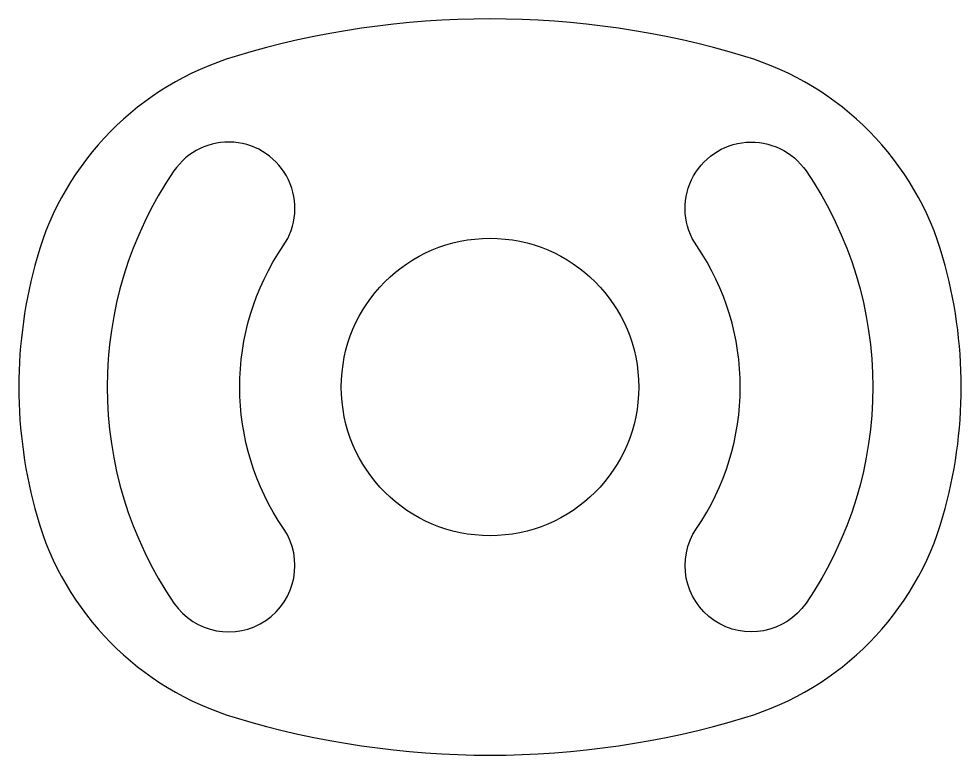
# Model space of a CAD drawing. Extents: x 555.2 to 587.2, y 231.7 to 256.7.
import ezdxf

# ---------------------------------------------------------------- set-up
doc = ezdxf.new("R2010")
doc.units = 0
doc.layers.get('0').update_dxf_attribs({"linetype": 'CONTINUOUS'})

msp = doc.modelspace()

# ---------------------------------------------------------------- linework, layer by layer
for points in [[(555.853, 239.751, 0.25524), (562.583, 232.926, 0.147348), (579.889, 232.926, 0.25524), (586.619, 239.751, 0.140203), (586.619, 248.551, 0.25524), (579.889, 255.376, 0.147348), (562.583, 255.376, 0.25524), (555.853, 248.551, 0.140203)], [(560.503, 236.816, 0.997943), (564.224, 239.347, -0.309096), (564.213, 248.94, 1.002062), (560.503, 251.487, 0.309099)], [(581.968, 236.816, -0.997943), (578.248, 239.347, 0.309096), (578.258, 248.94, -1.002062), (581.968, 251.487, -0.309099)]]:
    msp.add_lwpolyline(points, format="xyb", close=True)
msp.add_circle((571.236, 244.151), 5.05)

doc.saveas('drawing.dxf')
